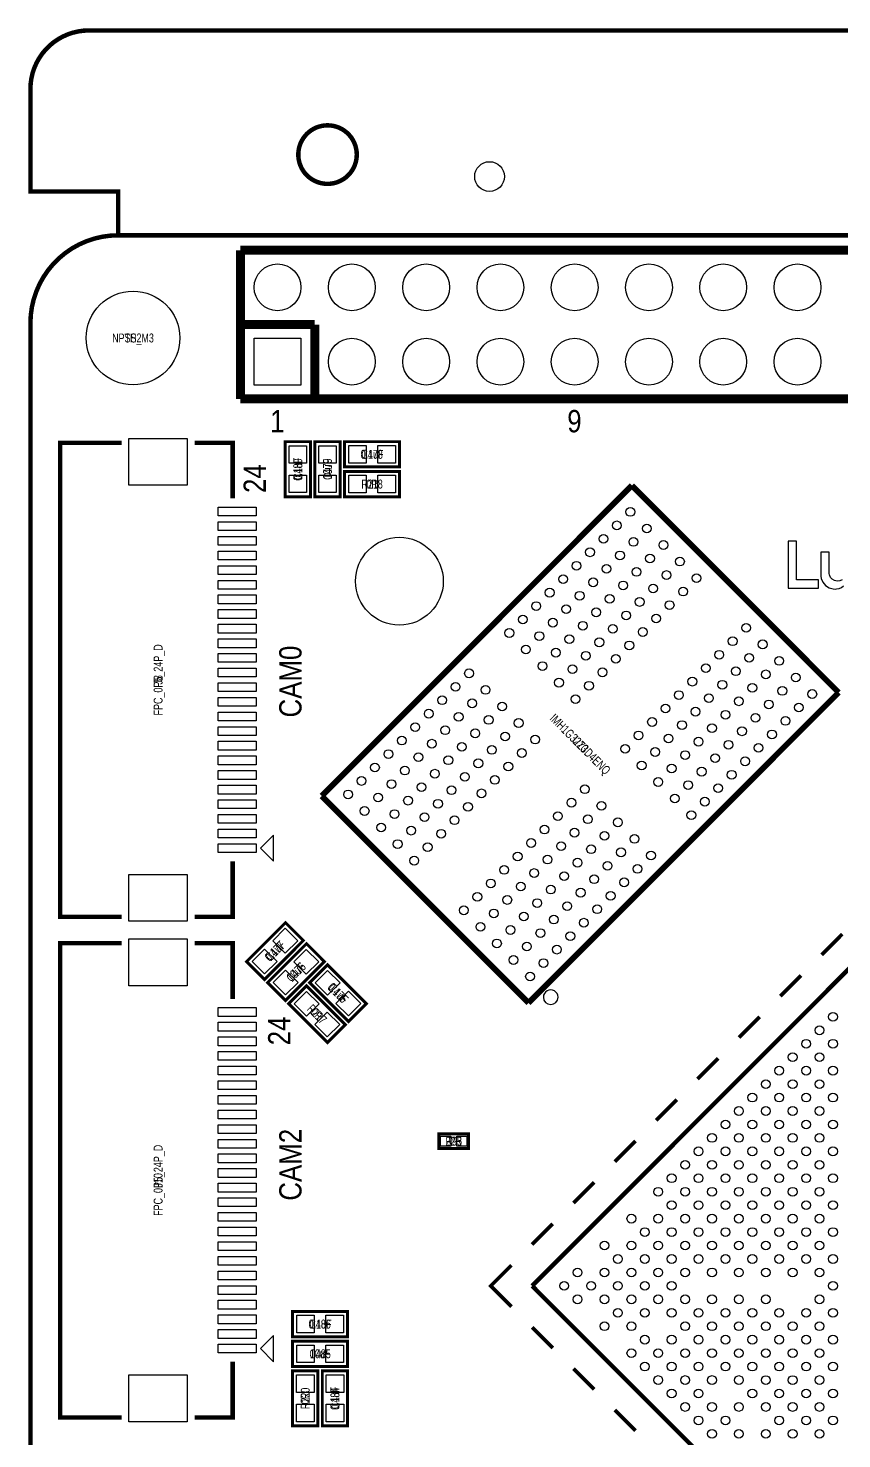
# Model space of a CAD drawing. Extents: x 0 to 125, y -10 to 88.
# Drawn here: x -0.08 to 27.75, y 38.88 to 87.08 of the extents above; entities that cross this region are included whole.
import ezdxf
from ezdxf.enums import TextEntityAlignment as Align

# ---------------------------------------------------------------- set-up
doc = ezdxf.new("R2010")
doc.units = 0
for name, color, linetype in [('BG_OUTLINE', 12, 'CONTINUOUS'), ('BG_SILKSCREEN_TOP', 7, 'CONTINUOUS'), ('CV_SILKSCREEN_TOP', 52, 'CONTINUOUS'), ('PG_SILKSCREEN_TOP', 7, 'CONTINUOUS'), ('PIN_TOP', 92, 'CONTINUOUS'), ('RD_SILKSCREEN_TOP', 12, 'CONTINUOUS')]:
    doc.layers.add(name, color=color, linetype=linetype)

msp = doc.modelspace()

# ---------------------------------------------------------------- linework, layer by layer
at = {"layer": 'BG_OUTLINE', "const_width": 0.1524}
for points in [[(2.999994, 80.000094), (2.999994, 81.500091), (0, 81.500091), (0, 85.000084, -0.414214), (1.999996, 87.00008), (123.000008, 87.00008, -0.414214), (125.000004, 85.000084), (125.000004, 81.500091), (122.00001, 81.500091), (122.00001, 80.000094)], [(11.159998, 82.758077, 1), (9.160002, 82.758077, 1), (11.159998, 82.758077)], [(125.000004, 77.0001), (125.000004, 2.999994, -0.414214), (122.00001, 0), (2.999994, 0, -0.414214), (0, 2.999994), (0, 77.0001, -0.414214), (2.999994, 80.000094), (122.00001, 80.000094, -0.414214), (125.000004, 77.0001)]]:
    msp.add_lwpolyline(points, format="xyb", dxfattribs=at)
at = {"layer": 'BG_SILKSCREEN_TOP'}
msp.add_lwpolyline([(25.909397, 69.550407), (25.909397, 67.940047), (26.000837, 67.940047), (26.201497, 67.940047), (26.950797, 67.940047), (26.950797, 68.227067), (26.201497, 68.227067), (26.201497, 69.550407)], close=True, dxfattribs=at)
msp.add_lwpolyline([(27.761057, 68.227067), (27.677237, 68.191507), (27.585797, 68.181347), (27.494357, 68.201667), (27.415617, 68.247387), (27.359737, 68.313427), (27.324177, 68.394707), (27.314017, 68.440427), (27.314017, 68.463287), (27.314017, 68.473447), (27.314017, 68.509007), (27.314017, 68.575047), (27.314017, 68.770627), (27.314017, 68.973827), (27.314017, 69.067807), (27.314017, 69.133847), (27.314017, 69.164327), (27.308937, 69.169407), (27.263217, 69.169407), (27.187017, 69.169407), (27.098117, 69.169407), (27.037157, 69.169407), (27.026997, 69.169407), (27.026997, 69.154167), (27.026997, 69.103367), (27.026997, 69.011927), (27.026997, 68.785867), (27.026997, 68.544567), (27.026997, 68.453127), (27.026997, 68.384547), (27.026997, 68.359147), (27.026997, 68.354067), (27.026997, 68.348987), (27.042237, 68.277867), (27.098117, 68.143247), (27.187017, 68.036567), (27.308937, 67.955287), (27.446097, 67.919727), (27.519757, 67.914647), (27.565477, 67.919727), (27.651837, 67.934967), (27.735657, 67.970527), (27.806777, 68.021327)], dxfattribs=at)
at = {"layer": 'PG_SILKSCREEN_TOP'}
for points, const_width in [([(7.181977, 79.492094), (57.981977, 79.492094)], 0.3048), ([(7.181977, 74.412094), (7.181977, 79.492094)], 0.3048), ([(9.721977, 76.952094), (7.181977, 76.952094)], 0.3048), ([(9.721977, 74.412094), (9.721977, 76.952094)], 0.3048), ([(57.981977, 74.412094), (7.181977, 74.412094)], 0.3048), ([(3.115996, 56.70997), (1.016, 56.70997), (1.016, 72.909989), (3.115996, 72.909989)], 0.150012), ([(5.615991, 72.909989), (6.915988, 72.909989), (6.915988, 71.009967)], 0.150012), ([(8.7122, 71.0692), (8.7122, 72.9488), (9.5758, 72.9488), (9.5758, 71.0692), (8.7122, 71.0692)], 0.1016), ([(9.7282, 71.0692), (9.7282, 72.9488), (10.5918, 72.9488), (10.5918, 71.0692), (9.7282, 71.0692)], 0.1016), ([(12.6238, 72.0852), (10.7442, 72.0852), (10.7442, 72.9488), (12.6238, 72.9488), (12.6238, 72.0852)], 0.1016), ([(12.6238, 71.0692), (10.7442, 71.0692), (10.7442, 71.9328), (12.6238, 71.9328), (12.6238, 71.0692)], 0.1016), ([(9.961118, 60.843058), (20.567879, 71.449819)], 0.199898), ([(20.567879, 71.449819), (27.638883, 64.378815)], 0.199898), ([(27.638883, 64.378815), (17.032122, 53.772054)], 0.199898), ([(17.032122, 53.772054), (9.961118, 60.843058)], 0.199898), ([(17.156379, 44.102985), (33.419847, 60.366453)], 0.150089), ([(5.615991, 56.70997), (6.915988, 56.70997), (6.915988, 58.609992)], 0.150012), ([(7.393102, 55.184218), (8.722182, 56.513298), (9.332849, 55.902631), (8.003769, 54.573551), (7.393102, 55.184218)], 0.1016), ([(27.055877, 55.416679), (27.762987, 56.123789)], 0.127), ([(3.115996, 39.609979), (1.016, 39.609979), (1.016, 55.809998), (3.115996, 55.809998)], 0.150012), ([(5.615991, 55.809998), (6.915988, 55.809998), (6.915988, 53.909976)], 0.150012), ([(8.111541, 54.465779), (9.440621, 55.794859), (10.051263, 55.184218), (8.722182, 53.855137), (8.111541, 54.465779)], 0.1016), ([(10.877448, 53.136698), (9.548368, 54.465779), (10.159035, 55.076446), (11.488115, 53.747365), (10.877448, 53.136698)], 0.1016), ([(25.641681, 54.002483), (26.348766, 54.709593)], 0.127), ([(10.159035, 52.418285), (8.829954, 53.747365), (9.440621, 54.358032), (10.769702, 53.028952), (10.159035, 52.418285)], 0.1016), ([(24.22746, 52.588262), (24.93457, 53.295372)], 0.127), ([(22.813239, 51.174066), (23.520349, 51.881151)], 0.127), ([(21.399043, 49.759845), (22.106153, 50.466955)], 0.127), ([(14.986, 49.3014), (13.97, 49.3014), (13.97, 48.7934), (14.986, 48.7934), (14.986, 49.3014)], 0.1016), ([(19.984822, 48.345623), (20.691932, 49.052734)], 0.127), ([(18.5706, 46.931402), (19.277711, 47.638513)], 0.127), ([(17.156379, 45.517206), (17.86349, 46.224292)], 0.127), ([(16.449294, 43.395875), (15.742183, 44.102985), (16.449294, 44.810096)], 0.127), ([(33.419847, 27.839518), (17.156379, 44.102985)], 0.150089), ([(8.9662, 43.2308), (10.8458, 43.2308), (10.8458, 42.3672), (8.9662, 42.3672), (8.9662, 43.2308)], 0.1016), ([(17.156379, 42.688764), (17.86349, 41.981679)], 0.127), ([(8.9662, 42.2148), (10.8458, 42.2148), (10.8458, 41.3512), (8.9662, 41.3512), (8.9662, 42.2148)], 0.1016), ([(5.615991, 39.609979), (6.915988, 39.609979), (6.915988, 41.510001)], 0.150012), ([(8.9662, 39.3192), (8.9662, 41.1988), (9.8298, 41.1988), (9.8298, 39.3192), (8.9662, 39.3192)], 0.1016), ([(9.9822, 39.3192), (9.9822, 41.1988), (10.8458, 41.1988), (10.8458, 39.3192), (9.9822, 39.3192)], 0.1016), ([(18.5706, 41.274568), (19.277711, 40.567458)], 0.127), ([(19.984822, 39.860347), (20.691932, 39.153236)], 0.127)]:
    msp.add_lwpolyline(points, dxfattribs=dict(at, const_width=const_width))
for points in [[(8.315985, 58.610983), (8.315985, 59.508974), (7.86699, 59.059978)], [(8.315985, 41.510991), (8.315985, 42.408983), (7.86699, 41.959987)]]:
    msp.add_lwpolyline(points, close=True, dxfattribs=at)
msp.add_lwpolyline([(18.042382, 53.966567, 1), (17.542364, 53.966545, 1)], format="xyb", close=True, dxfattribs=at)
at = {"layer": 'PIN_TOP'}
for points in [[(7.651877, 76.482194), (9.252077, 76.482194), (9.252077, 74.881994), (7.651877, 74.881994)], [(5.364988, 71.46003), (3.364992, 71.46003), (3.364992, 73.059925), (5.364988, 73.059925)], [(9.443695, 72.209177), (8.844305, 72.209177), (8.844305, 72.808567), (9.443695, 72.808567)], [(10.459695, 72.209177), (9.860305, 72.209177), (9.860305, 72.808567), (10.459695, 72.808567)], [(11.483823, 72.816695), (11.483823, 72.217305), (10.884433, 72.217305), (10.884433, 72.816695)], [(12.483567, 72.816695), (12.483567, 72.217305), (11.884177, 72.217305), (11.884177, 72.816695)], [(9.443695, 71.209433), (8.844305, 71.209433), (8.844305, 71.808823), (9.443695, 71.808823)], [(10.459695, 71.209433), (9.860305, 71.209433), (9.860305, 71.808823), (10.459695, 71.808823)], [(11.483823, 71.800695), (11.483823, 71.201305), (10.884433, 71.201305), (10.884433, 71.800695)], [(12.483567, 71.800695), (12.483567, 71.201305), (11.884177, 71.201305), (11.884177, 71.800695)], [(7.71699, 70.409981), (6.416992, 70.409981), (6.416992, 70.709981), (7.71699, 70.709981)], [(7.71699, 69.909982), (6.416992, 69.909982), (6.416992, 70.209981), (7.71699, 70.209981)], [(7.71699, 69.409983), (6.416992, 69.409983), (6.416992, 69.709982), (7.71699, 69.709982)], [(7.71699, 68.909984), (6.416992, 68.909984), (6.416992, 69.209983), (7.71699, 69.209983)], [(7.71699, 68.409985), (6.416992, 68.409985), (6.416992, 68.709984), (7.71699, 68.709984)], [(7.71699, 67.909986), (6.416992, 67.909986), (6.416992, 68.209985), (7.71699, 68.209985)], [(7.71699, 67.409987), (6.416992, 67.409987), (6.416992, 67.709986), (7.71699, 67.709986)], [(7.71699, 66.909988), (6.416992, 66.909988), (6.416992, 67.209987), (7.71699, 67.209987)], [(7.71699, 66.409989), (6.416992, 66.409989), (6.416992, 66.709988), (7.71699, 66.709988)], [(7.71699, 65.90999), (6.416992, 65.90999), (6.416992, 66.20999), (7.71699, 66.20999)], [(7.71699, 65.409991), (6.416992, 65.409991), (6.416992, 65.709991), (7.71699, 65.709991)], [(7.71699, 64.909992), (6.416992, 64.909992), (6.416992, 65.209992), (7.71699, 65.209992)], [(7.71699, 64.409968), (6.416992, 64.409968), (6.416992, 64.709967), (7.71699, 64.709967)], [(7.71699, 63.909969), (6.416992, 63.909969), (6.416992, 64.209968), (7.71699, 64.209968)], [(7.71699, 63.40997), (6.416992, 63.40997), (6.416992, 63.709969), (7.71699, 63.709969)], [(7.71699, 62.909971), (6.416992, 62.909971), (6.416992, 63.20997), (7.71699, 63.20997)], [(7.71699, 62.409972), (6.416992, 62.409972), (6.416992, 62.709971), (7.71699, 62.709971)], [(7.71699, 61.909973), (6.416992, 61.909973), (6.416992, 62.209972), (7.71699, 62.209972)], [(7.71699, 61.409974), (6.416992, 61.409974), (6.416992, 61.709973), (7.71699, 61.709973)], [(7.71699, 60.909975), (6.416992, 60.909975), (6.416992, 61.209974), (7.71699, 61.209974)], [(7.71699, 60.409976), (6.416992, 60.409976), (6.416992, 60.709975), (7.71699, 60.709975)], [(7.71699, 59.909977), (6.416992, 59.909977), (6.416992, 60.209976), (7.71699, 60.209976)], [(7.71699, 59.409978), (6.416992, 59.409978), (6.416992, 59.709977), (7.71699, 59.709977)], [(7.71699, 58.909979), (6.416992, 58.909979), (6.416992, 59.209978), (7.71699, 59.209978)], [(5.364988, 56.560034), (3.364992, 56.560034), (3.364992, 58.159929), (5.364988, 58.159929)], [(5.364988, 54.360039), (3.364992, 54.360039), (3.364992, 55.959934), (5.364988, 55.959934)], [(8.716442, 55.473059), (8.29261, 55.896891), (8.716442, 56.320723), (9.140274, 55.896891)], [(8.009509, 54.766126), (7.585677, 55.189958), (8.009509, 55.61379), (8.433341, 55.189958)], [(9.434881, 54.75462), (9.011049, 55.178452), (9.434881, 55.602284), (9.858713, 55.178452)], [(8.727948, 54.047687), (8.304116, 54.471519), (8.727948, 54.895351), (9.15178, 54.471519)], [(10.588607, 54.460038), (10.164775, 54.036206), (9.740943, 54.460038), (10.164775, 54.883871)], [(9.870194, 53.741625), (9.446362, 53.317793), (9.022529, 53.741625), (9.446362, 54.165457)], [(11.29554, 53.753106), (10.871708, 53.329273), (10.447876, 53.753106), (10.871708, 54.176938)], [(7.71699, 53.30999), (6.416992, 53.30999), (6.416992, 53.609989), (7.71699, 53.609989)], [(7.71699, 52.809991), (6.416992, 52.809991), (6.416992, 53.10999), (7.71699, 53.10999)], [(10.577127, 53.034692), (10.153294, 52.61086), (9.729462, 53.034692), (10.153294, 53.458524)], [(7.71699, 52.309992), (6.416992, 52.309992), (6.416992, 52.609991), (7.71699, 52.609991)], [(7.71699, 51.809993), (6.416992, 51.809993), (6.416992, 52.109992), (7.71699, 52.109992)], [(7.71699, 51.309994), (6.416992, 51.309994), (6.416992, 51.609993), (7.71699, 51.609993)], [(7.71699, 50.809995), (6.416992, 50.809995), (6.416992, 51.109994), (7.71699, 51.109994)], [(7.71699, 50.309996), (6.416992, 50.309996), (6.416992, 50.609995), (7.71699, 50.609995)], [(7.71699, 49.809997), (6.416992, 49.809997), (6.416992, 50.109996), (7.71699, 50.109996)], [(7.71699, 49.309998), (6.416992, 49.309998), (6.416992, 49.609997), (7.71699, 49.609997)], [(14.377924, 49.222406), (14.377924, 48.872394), (14.027912, 48.872394), (14.027912, 49.222406)], [(14.928088, 49.222406), (14.928088, 48.872394), (14.578076, 48.872394), (14.578076, 49.222406)], [(7.71699, 48.809999), (6.416992, 48.809999), (6.416992, 49.109998), (7.71699, 49.109998)], [(7.71699, 48.31), (6.416992, 48.31), (6.416992, 48.609999), (7.71699, 48.609999)], [(7.71699, 47.810001), (6.416992, 47.810001), (6.416992, 48.11), (7.71699, 48.11)], [(7.71699, 47.309976), (6.416992, 47.309976), (6.416992, 47.609976), (7.71699, 47.609976)], [(7.71699, 46.809977), (6.416992, 46.809977), (6.416992, 47.109977), (7.71699, 47.109977)], [(7.71699, 46.309979), (6.416992, 46.309979), (6.416992, 46.609978), (7.71699, 46.609978)], [(7.71699, 45.809979), (6.416992, 45.809979), (6.416992, 46.109979), (7.71699, 46.109979)], [(7.71699, 45.309981), (6.416992, 45.309981), (6.416992, 45.60998), (7.71699, 45.60998)], [(7.71699, 44.809981), (6.416992, 44.809981), (6.416992, 45.109981), (7.71699, 45.109981)], [(7.71699, 44.309982), (6.416992, 44.309982), (6.416992, 44.609982), (7.71699, 44.609982)], [(7.71699, 43.809984), (6.416992, 43.809984), (6.416992, 44.109983), (7.71699, 44.109983)], [(7.71699, 43.309984), (6.416992, 43.309984), (6.416992, 43.609984), (7.71699, 43.609984)], [(7.71699, 42.809985), (6.416992, 42.809985), (6.416992, 43.109985), (7.71699, 43.109985)], [(9.106433, 42.499305), (9.106433, 43.098695), (9.705823, 43.098695), (9.705823, 42.499305)], [(10.106177, 42.499305), (10.106177, 43.098695), (10.705567, 43.098695), (10.705567, 42.499305)], [(7.71699, 42.309986), (6.416992, 42.309986), (6.416992, 42.609986), (7.71699, 42.609986)], [(7.71699, 41.809987), (6.416992, 41.809987), (6.416992, 42.109987), (7.71699, 42.109987)], [(9.106433, 41.483305), (9.106433, 42.082695), (9.705823, 42.082695), (9.705823, 41.483305)], [(10.106177, 41.483305), (10.106177, 42.082695), (10.705567, 42.082695), (10.705567, 41.483305)], [(5.364988, 39.460043), (3.364992, 39.460043), (3.364992, 41.059938), (5.364988, 41.059938)], [(9.697695, 40.459177), (9.098305, 40.459177), (9.098305, 41.058567), (9.697695, 41.058567)], [(10.713695, 40.459177), (10.114305, 40.459177), (10.114305, 41.058567), (10.713695, 41.058567)], [(9.697695, 39.459433), (9.098305, 39.459433), (9.098305, 40.058823), (9.697695, 40.058823)], [(10.713695, 39.459433), (10.114305, 39.459433), (10.114305, 40.058823), (10.713695, 40.058823)]]:
    msp.add_lwpolyline(points, close=True, dxfattribs=at)
for centre, radius in [((15.699994, 82.008091), 0.508), ((8.451977, 78.222094), 0.8001), ((10.991977, 78.222094), 0.8001), ((13.531977, 78.222094), 0.8001), ((16.071977, 78.222094), 0.8001), ((18.611977, 78.222094), 0.8001), ((21.151977, 78.222094), 0.8001), ((23.691977, 78.222094), 0.8001), ((26.231977, 78.222094), 0.8001), ((3.507994, 76.4921), 1.599997), ((10.991977, 75.682094), 0.8001), ((13.531977, 75.682094), 0.8001), ((16.071977, 75.682094), 0.8001), ((18.611977, 75.682094), 0.8001), ((21.151977, 75.682094), 0.8001), ((23.691977, 75.682094), 0.8001), ((26.231977, 75.682094), 0.8001), ((20.514742, 70.548221), 0.14986), ((20.055103, 70.088582), 0.14986), ((21.080476, 69.982461), 0.14986), ((12.618314, 68.180712), 1.499997), ((19.59549, 69.628995), 0.14986), ((20.620863, 69.522848), 0.14986), ((21.646032, 69.41693), 0.14986), ((19.135877, 69.169356), 0.14986), ((20.16125, 69.063235), 0.14986), ((21.186394, 68.957292), 0.14986), ((22.211792, 68.85117), 0.14986), ((18.676264, 68.709743), 0.14986), ((19.701612, 68.603597), 0.14986), ((20.726781, 68.497679), 0.14986), ((21.752154, 68.391532), 0.14986), ((18.216626, 68.25013), 0.14986), ((19.242024, 68.143984), 0.14986), ((20.267168, 68.038066), 0.14986), ((21.292541, 67.931919), 0.14986), ((22.317913, 67.825772), 0.14986), ((22.777552, 68.285411), 0.14986), ((17.297476, 67.330955), 0.14986), ((17.757064, 67.790568), 0.14986), ((18.782386, 67.684371), 0.14986), ((19.807555, 67.578453), 0.14986), ((20.832928, 67.472306), 0.14986), ((21.8583, 67.366185), 0.14986), ((16.837838, 66.871317), 0.14986), ((18.322823, 67.224808), 0.14986), ((19.347917, 67.118814), 0.14986), ((20.373315, 67.012693), 0.14986), ((21.398687, 66.906546), 0.14986), ((16.378225, 66.411729), 0.14986), ((17.86321, 66.765195), 0.14986), ((18.88838, 66.659277), 0.14986), ((19.913676, 66.553055), 0.14986), ((20.939074, 66.446933), 0.14986), ((24.474449, 66.588513), 0.14986), ((17.403597, 66.305582), 0.14986), ((18.428767, 66.199664), 0.14986), ((19.454139, 66.093518), 0.14986), ((20.479436, 65.98732), 0.14986), ((24.014811, 66.128875), 0.14986), ((25.040209, 66.022753), 0.14986), ((16.943984, 65.845969), 0.14986), ((17.969128, 65.740026), 0.14986), ((18.994526, 65.633905), 0.14986), ((20.019874, 65.527758), 0.14986), ((23.555223, 65.669262), 0.14986), ((24.580571, 65.563115), 0.14986), ((25.605969, 65.456994), 0.14986), ((14.999208, 65.032712), 0.14986), ((17.509515, 65.280413), 0.14986), ((18.534888, 65.174266), 0.14986), ((19.560286, 65.068145), 0.14986), ((23.095585, 65.209649), 0.14986), ((24.120958, 65.103502), 0.14986), ((25.14633, 64.997355), 0.14986), ((14.53962, 64.573099), 0.14986), ((15.564968, 64.466953), 0.14986), ((18.075275, 64.714653), 0.14986), ((19.100648, 64.608507), 0.14986), ((22.635972, 64.750036), 0.14986), ((23.661345, 64.643889), 0.14986), ((24.686717, 64.537742), 0.14986), ((26.1715, 64.891437), 0.14986), ((14.079982, 64.113461), 0.14986), ((15.105355, 64.00734), 0.14986), ((18.641035, 64.148919), 0.14986), ((22.176359, 64.290397), 0.14986), ((23.201732, 64.184276), 0.14986), ((24.227104, 64.078129), 0.14986), ((25.252274, 63.972211), 0.14986), ((25.711887, 64.431824), 0.14986), ((26.737259, 64.325703), 0.14986), ((13.620369, 63.653873), 0.14986), ((14.645742, 63.547727), 0.14986), ((16.130524, 63.901422), 0.14986), ((21.716797, 63.830835), 0.14986), ((22.742093, 63.724638), 0.14986), ((23.767491, 63.618516), 0.14986), ((24.792635, 63.512573), 0.14986), ((26.277621, 63.866065), 0.14986), ((13.160807, 63.194311), 0.14986), ((14.186129, 63.088114), 0.14986), ((15.670911, 63.441809), 0.14986), ((16.696284, 63.335662), 0.14986), ((21.257184, 63.371247), 0.14986), ((22.282556, 63.265101), 0.14986), ((23.307853, 63.158878), 0.14986), ((24.333022, 63.052985), 0.14986), ((25.818033, 63.406452), 0.14986), ((12.701194, 62.734673), 0.14986), ((13.726566, 62.628551), 0.14986), ((14.75166, 62.522557), 0.14986), ((15.211273, 62.98217), 0.14986), ((16.236671, 62.876049), 0.14986), ((17.262018, 62.769902), 0.14986), ((20.797545, 62.911609), 0.14986), ((21.822943, 62.805488), 0.14986), ((22.848316, 62.699341), 0.14986), ((23.873409, 62.593347), 0.14986), ((25.358395, 62.946839), 0.14986), ((12.241581, 62.27506), 0.14986), ((13.266953, 62.168913), 0.14986), ((14.292123, 62.06302), 0.14986), ((15.777032, 62.416411), 0.14986), ((16.80243, 62.310289), 0.14986), ((20.337958, 62.451996), 0.14986), ((21.363305, 62.345849), 0.14986), ((22.388703, 62.239728), 0.14986), ((23.413847, 62.133785), 0.14986), ((24.439169, 62.027587), 0.14986), ((24.898782, 62.487226), 0.14986), ((11.781942, 61.815447), 0.14986), ((12.80734, 61.709325), 0.14986), ((13.832484, 61.603382), 0.14986), ((15.317419, 61.956798), 0.14986), ((16.342792, 61.850651), 0.14986), ((20.903692, 61.886236), 0.14986), ((21.929065, 61.78009), 0.14986), ((22.954234, 61.674172), 0.14986), ((23.979607, 61.568025), 0.14986), ((11.322355, 61.355834), 0.14986), ((12.347702, 61.249687), 0.14986), ((13.372871, 61.143769), 0.14986), ((14.857882, 61.497261), 0.14986), ((15.883179, 61.391063), 0.14986), ((18.958941, 61.072979), 0.14986), ((21.469452, 61.320477), 0.14986), ((22.494621, 61.214559), 0.14986), ((23.519994, 61.108438), 0.14986), ((10.862716, 60.896195), 0.14986), ((11.888089, 60.790074), 0.14986), ((12.913258, 60.684156), 0.14986), ((14.398244, 61.037622), 0.14986), ((15.423617, 60.931501), 0.14986), ((18.499328, 60.613392), 0.14986), ((22.035008, 60.754946), 0.14986), ((23.060355, 60.648799), 0.14986), ((11.428476, 60.330461), 0.14986), ((12.453645, 60.224543), 0.14986), ((13.479018, 60.118396), 0.14986), ((13.938631, 60.578009), 0.14986), ((14.964004, 60.471863), 0.14986), ((18.03969, 60.153753), 0.14986), ((19.524701, 60.507245), 0.14986), ((22.600768, 60.189186), 0.14986), ((11.994007, 59.764905), 0.14986), ((13.019405, 59.658783), 0.14986), ((14.504391, 60.01225), 0.14986), ((17.580102, 59.69414), 0.14986), ((19.065088, 60.047632), 0.14986), ((20.09046, 59.941485), 0.14986), ((12.559767, 59.199145), 0.14986), ((14.044752, 59.552637), 0.14986), ((17.12054, 59.234578), 0.14986), ((18.605449, 59.587994), 0.14986), ((19.630847, 59.481872), 0.14986), ((20.655991, 59.375929), 0.14986), ((13.585165, 59.093024), 0.14986), ((16.660901, 58.774965), 0.14986), ((17.686299, 58.668844), 0.14986), ((18.145836, 59.128381), 0.14986), ((19.171209, 59.022234), 0.14986), ((20.196378, 58.916316), 0.14986), ((21.221751, 58.810169), 0.14986), ((13.125526, 58.633385), 0.14986), ((16.201288, 58.315352), 0.14986), ((17.226661, 58.209205), 0.14986), ((18.711596, 58.562621), 0.14986), ((19.736765, 58.456703), 0.14986), ((20.762138, 58.350582), 0.14986), ((15.741675, 57.855714), 0.14986), ((16.767048, 57.749592), 0.14986), ((18.252059, 58.103084), 0.14986), ((19.277152, 57.99709), 0.14986), ((20.302499, 57.890943), 0.14986), ((15.282062, 57.396126), 0.14986), ((16.307435, 57.289979), 0.14986), ((17.792421, 57.643446), 0.14986), ((18.81759, 57.537528), 0.14986), ((19.842912, 57.43133), 0.14986), ((14.822424, 56.936488), 0.14986), ((15.847822, 56.830366), 0.14986), ((16.873195, 56.72422), 0.14986), ((17.332808, 57.183833), 0.14986), ((18.357952, 57.077915), 0.14986), ((19.38335, 56.971768), 0.14986), ((15.388184, 56.370728), 0.14986), ((16.413582, 56.264607), 0.14986), ((17.898364, 56.618302), 0.14986), ((18.923711, 56.512155), 0.14986), ((15.953943, 55.804968), 0.14986), ((17.438726, 56.158663), 0.14986), ((18.464098, 56.052542), 0.14986), ((16.979113, 55.69905), 0.14986), ((18.004485, 55.592904), 0.14986), ((16.5195, 55.239437), 0.14986), ((17.544872, 55.133316), 0.14986), ((17.085234, 54.673678), 0.14986), ((27.444802, 53.295372), 0.14986), ((26.985163, 52.835734), 0.14986), ((26.065937, 51.916508), 0.14986), ((26.52555, 52.376146), 0.14986), ((26.985163, 51.916533), 0.14986), ((27.444776, 52.376146), 0.14986), ((25.606324, 51.456895), 0.14986), ((26.52555, 51.456895), 0.14986), ((27.444802, 51.456895), 0.14986), ((25.146686, 50.997282), 0.14986), ((26.065937, 50.997282), 0.14986), ((26.985163, 50.997282), 0.14986), ((24.687149, 50.537745), 0.14986), ((25.606299, 50.537669), 0.14986), ((26.52555, 50.537669), 0.14986), ((27.444802, 50.537643), 0.14986), ((24.227536, 50.078107), 0.14986), ((25.146762, 50.078132), 0.14986), ((26.065937, 50.07803), 0.14986), ((26.985189, 50.07803), 0.14986), ((23.767898, 49.618468), 0.14986), ((24.687149, 49.618494), 0.14986), ((25.6064, 49.618494), 0.14986), ((26.52555, 49.618417), 0.14986), ((27.444725, 49.618494), 0.14986), ((23.308285, 49.158881), 0.14986), ((24.227511, 49.158881), 0.14986), ((25.146762, 49.158881), 0.14986), ((26.066013, 49.158881), 0.14986), ((26.985087, 49.158881), 0.14986), ((22.848672, 48.699242), 0.14986), ((23.767898, 48.699268), 0.14986), ((24.687149, 48.699242), 0.14986), ((25.6064, 48.699242), 0.14986), ((26.52555, 48.699344), 0.14986), ((27.444725, 48.699242), 0.14986), ((22.389059, 48.239629), 0.14986), ((23.308285, 48.239629), 0.14986), ((24.227536, 48.239629), 0.14986), ((25.146762, 48.239604), 0.14986), ((26.065937, 48.239705), 0.14986), ((26.985189, 48.239705), 0.14986), ((21.92942, 47.780016), 0.14986), ((22.848672, 47.780016), 0.14986), ((23.767898, 47.780016), 0.14986), ((24.687149, 47.780016), 0.14986), ((25.606299, 47.780067), 0.14986), ((26.52555, 47.780067), 0.14986), ((27.445005, 47.779889), 0.14986), ((21.469833, 47.320403), 0.14986), ((22.389033, 47.320403), 0.14986), ((23.308285, 47.320403), 0.14986), ((24.227536, 47.320378), 0.14986), ((25.146686, 47.320479), 0.14986), ((26.065937, 47.320454), 0.14986), ((26.985392, 47.320251), 0.14986), ((21.92942, 46.86079), 0.14986), ((22.848672, 46.860765), 0.14986), ((23.767923, 46.860765), 0.14986), ((24.687073, 46.860841), 0.14986), ((25.606324, 46.860841), 0.14986), ((26.525753, 46.860612), 0.14986), ((27.444929, 46.860689), 0.14986), ((20.550429, 46.401025), 0.14986), ((21.469883, 46.401228), 0.14986), ((22.389059, 46.401152), 0.14986), ((23.308285, 46.401152), 0.14986), ((24.22746, 46.401228), 0.14986), ((25.146686, 46.401203), 0.14986), ((26.06614, 46.401025), 0.14986), ((26.985316, 46.401076), 0.14986), ((21.010042, 45.941412), 0.14986), ((21.929496, 45.941615), 0.14986), ((22.848697, 45.941539), 0.14986), ((23.767821, 45.941615), 0.14986), ((24.687098, 45.941615), 0.14986), ((25.606527, 45.941386), 0.14986), ((26.525703, 45.941463), 0.14986), ((27.444929, 45.941463), 0.14986), ((19.631279, 45.48185), 0.14986), ((20.550429, 45.481773), 0.14986), ((21.46968, 45.481773), 0.14986), ((22.389135, 45.481977), 0.14986), ((23.308234, 45.482002), 0.14986), ((24.22746, 45.481977), 0.14986), ((25.146914, 45.481773), 0.14986), ((26.066064, 45.481824), 0.14986), ((26.985316, 45.48185), 0.14986), ((20.090892, 45.022237), 0.14986), ((21.010042, 45.02216), 0.14986), ((21.929293, 45.02216), 0.14986), ((22.848672, 45.02244), 0.14986), ((23.767847, 45.022364), 0.14986), ((24.687276, 45.02216), 0.14986), ((25.606477, 45.022211), 0.14986), ((26.525677, 45.022211), 0.14986), ((27.444929, 45.022211), 0.14986), ((18.712028, 44.562598), 0.14986), ((19.631254, 44.562624), 0.14986), ((20.550505, 44.562624), 0.14986), ((21.46968, 44.562522), 0.14986), ((22.38883, 44.562624), 0.14986), ((23.308285, 44.562801), 0.14986), ((24.227663, 44.562547), 0.14986), ((25.146838, 44.562598), 0.14986), ((26.066064, 44.562624), 0.14986), ((26.985316, 44.562598), 0.14986), ((18.252415, 44.102985), 0.14986), ((19.171641, 44.102985), 0.14986), ((20.090892, 44.102985), 0.14986), ((21.010143, 44.102985), 0.14986), ((21.929217, 44.102985), 0.14986), ((27.444929, 44.102985), 0.14986), ((18.712028, 43.643372), 0.14986), ((19.631254, 43.643347), 0.14986), ((20.550505, 43.643347), 0.14986), ((21.46968, 43.643448), 0.14986), ((22.38883, 43.643347), 0.14986), ((23.308285, 43.643169), 0.14986), ((24.227663, 43.643423), 0.14986), ((25.146838, 43.643372), 0.14986), ((26.985316, 43.643372), 0.14986), ((20.090892, 43.183734), 0.14986), ((21.010042, 43.18381), 0.14986), ((21.929293, 43.18381), 0.14986), ((22.848672, 43.183531), 0.14986), ((23.767847, 43.183607), 0.14986), ((24.687276, 43.18381), 0.14986), ((25.606477, 43.183759), 0.14986), ((26.525677, 43.183759), 0.14986), ((27.444929, 43.183759), 0.14986), ((19.631279, 42.724121), 0.14986), ((20.550429, 42.724197), 0.14986), ((21.010042, 42.264559), 0.14986), ((21.929496, 42.264355), 0.14986), ((22.389135, 42.723994), 0.14986), ((22.848697, 42.264432), 0.14986), ((23.308234, 42.723968), 0.14986), ((23.767821, 42.264355), 0.14986), ((24.22746, 42.723994), 0.14986), ((24.687098, 42.264355), 0.14986), ((25.146914, 42.724197), 0.14986), ((25.606527, 42.264584), 0.14986), ((26.066064, 42.724146), 0.14986), ((26.525703, 42.264508), 0.14986), ((26.985316, 42.724121), 0.14986), ((27.444929, 42.264508), 0.14986), ((20.550429, 41.804946), 0.14986), ((21.469883, 41.804742), 0.14986), ((22.389059, 41.804819), 0.14986), ((23.308285, 41.804819), 0.14986), ((24.22746, 41.804742), 0.14986), ((25.146686, 41.804768), 0.14986), ((26.06614, 41.804946), 0.14986), ((26.985316, 41.804895), 0.14986), ((21.01027, 41.345129), 0.14986), ((21.92942, 41.34518), 0.14986), ((22.848672, 41.345206), 0.14986), ((23.767923, 41.345206), 0.14986), ((24.687073, 41.345129), 0.14986), ((25.606324, 41.345129), 0.14986), ((26.525753, 41.345358), 0.14986), ((27.444929, 41.345282), 0.14986), ((21.469833, 40.885567), 0.14986), ((22.389033, 40.885567), 0.14986), ((23.308285, 40.885567), 0.14986), ((24.227536, 40.885593), 0.14986), ((25.146686, 40.885491), 0.14986), ((26.065937, 40.885516), 0.14986), ((26.985392, 40.88572), 0.14986), ((21.92942, 40.425954), 0.14986), ((22.848672, 40.425954), 0.14986), ((24.687149, 40.425954), 0.14986), ((25.606299, 40.425903), 0.14986), ((26.52555, 40.425903), 0.14986), ((27.445005, 40.426081), 0.14986), ((22.389059, 39.966341), 0.14986), ((23.308285, 39.966341), 0.14986), ((24.227536, 39.966341), 0.14986), ((25.146762, 39.966367), 0.14986), ((26.065937, 39.966265), 0.14986), ((26.985189, 39.966265), 0.14986), ((22.848672, 39.506728), 0.14986), ((23.767898, 39.506703), 0.14986), ((25.6064, 39.506728), 0.14986), ((26.52555, 39.506627), 0.14986), ((27.444725, 39.506728), 0.14986), ((23.308285, 39.04709), 0.14986), ((24.227511, 39.04709), 0.14986), ((25.146762, 39.04709), 0.14986), ((26.066013, 39.04709), 0.14986), ((26.985087, 39.04709), 0.14986)]:
    msp.add_circle(centre, radius, dxfattribs=at)

# ---------------------------------------------------------------- texts
at = {"layer": 'BG_SILKSCREEN_TOP', "width": 0.866667}
for s, p in [('1', (8.197977, 73.269094)), ('9', (18.357977, 73.269094))]:
    msp.add_text(s, height=0.762, dxfattribs=at).set_placement(p)
for s, p in [('CAM0', (9.271, 63.5254)), ('CAM2', (9.271, 47.0154))]:
    msp.add_text(s, height=0.762, rotation=90, dxfattribs=at).set_placement(p)
at = {"layer": 'CV_SILKSCREEN_TOP', "width": 0.75}
for s, p in [('NPTH_M3', (3.507994, 76.3397)), ('0.1uF', (11.684, 72.3646)), ('0R', (11.684, 71.3486)), ('22R', (14.478, 48.895)), ('0.1uF', (9.906, 42.6466)), ('10uF', (9.906, 41.6306))]:
    msp.add_text(s, height=0.3048, dxfattribs=at).set_placement(p, align=Align.CENTER)
for s, rotation, p in [('0.1uF', 90, (9.2964, 72.008873)), ('10uF', 90, (10.3124, 72.008873)), ('FPC_0P5_24P_D', 90, (4.518406, 64.809853)), ('IMH1G32Z3D4ENQ', 315, (18.691962, 62.503482)), ('0.1uF', 45, (8.470697, 55.435627)), ('10uF', 45, (9.189136, 54.717188)), ('0.1uF', 315, (10.41019, 53.999105)), ('0R', 315, (9.691776, 53.280691)), ('FPC_0P5_24P_D', 90, (4.518406, 47.709861)), ('0.1uF', 90, (10.5664, 40.258873)), ('0R', 90, (9.5504, 40.258873))]:
    msp.add_text(s, height=0.3048, rotation=rotation, dxfattribs=at).set_placement(p, align=Align.CENTER)
at = {"layer": 'PG_SILKSCREEN_TOP', "width": 0.866667}
for p in [(8.0518, 71.1962), (8.89, 52.324)]:
    msp.add_text('24', height=0.762, rotation=90, dxfattribs=at).set_placement(p)
at = {"layer": 'RD_SILKSCREEN_TOP', "width": 0.75}
for s, p in [('SS2', (3.507994, 76.3397)), ('C478', (11.684, 72.3646)), ('R218', (11.684, 71.3486)), ('R95', (14.478, 48.895)), ('C486', (9.906, 42.6466)), ('C485', (9.906, 41.6306))]:
    msp.add_text(s, height=0.3048, dxfattribs=at).set_placement(p, align=Align.CENTER)
for s, rotation, p in [('C480', 90, (9.2964, 72.008873)), ('C479', 90, (10.3124, 72.008873)), ('J8', 90, (4.518406, 64.809853)), ('U10', 315, (18.691962, 62.503482)), ('C477', 45, (8.470697, 55.435627)), ('C476', 45, (9.189136, 54.717188)), ('C475', 315, (10.41019, 53.999105)), ('R217', 315, (9.691776, 53.280691)), ('J10', 90, (4.518406, 47.709861)), ('R220', 90, (9.5504, 40.258873)), ('C484', 90, (10.5664, 40.258873))]:
    msp.add_text(s, height=0.3048, rotation=rotation, dxfattribs=at).set_placement(p, align=Align.CENTER)

doc.saveas('drawing.dxf')
